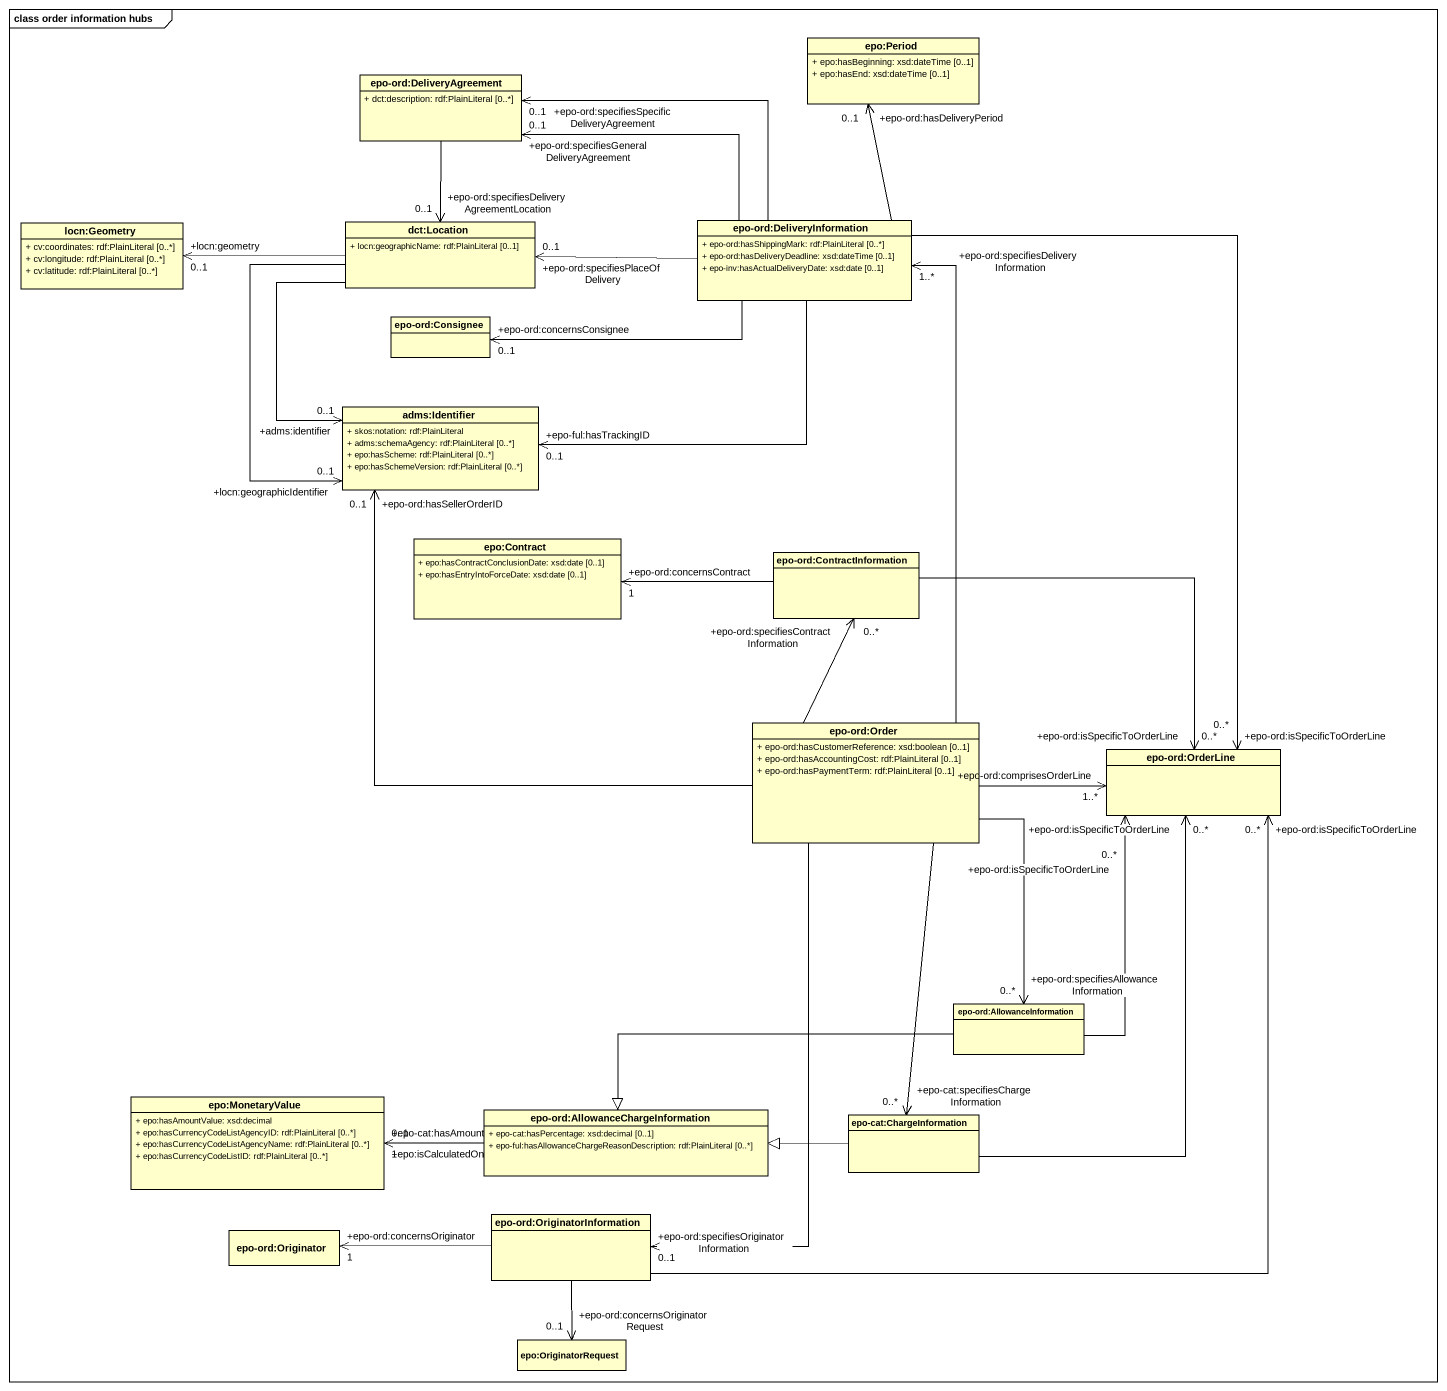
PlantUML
@startuml
mainframe class order information hubs
hide circle
hide empty members
skinparam classAttributeIconSize 0
class "epo:Period" as epo_Period {
  + epo:hasBeginning: xsd:dateTime [0..1]
  + epo:hasEnd: xsd:dateTime [0..1]
}
class "epo-ord:DeliveryAgreement" as epo_ord_DeliveryAgreement {
  + dct:description: rdf:PlainLiteral [0..*]
}
class "locn:Geometry" as locn_Geometry {
  + cv:coordinates: rdf:PlainLiteral [0..*]
  + cv:longitude: rdf:PlainLiteral [0..*]
  + cv:latitude: rdf:PlainLiteral [0..*]
}
class "dct:Location" as dct_Location {
  + locn:geographicName: rdf:PlainLiteral [0..1]
}
class "epo-ord:DeliveryInformation" as epo_ord_DeliveryInformation {
  + epo-ord:hasShippingMark: rdf:PlainLiteral [0..*]
  + epo-ord:hasDeliveryDeadline: xsd:dateTime [0..1]
  + epo-inv:hasActualDeliveryDate: xsd:date [0..1]
}
class "epo-ord:Consignee" as epo_ord_Consignee
class "adms:Identifier" as adms_Identifier {
  + skos:notation: rdf:PlainLiteral
  + adms:schemaAgency: rdf:PlainLiteral [0..*]
  + epo:hasScheme: rdf:PlainLiteral [0..*]
  + epo:hasSchemeVersion: rdf:PlainLiteral [0..*]
}
class "epo:Contract" as epo_Contract {
  + epo:hasContractConclusionDate: xsd:date [0..1]
  + epo:hasEntryIntoForceDate: xsd:date [0..1]
}
class "epo-ord:ContractInformation" as epo_ord_ContractInformation
class "epo-ord:Order" as epo_ord_Order {
  + epo-ord:hasCustomerReference: xsd:boolean [0..1]
  + epo-ord:hasAccountingCost: rdf:PlainLiteral [0..1]
  + epo-ord:hasPaymentTerm: rdf:PlainLiteral [0..1]
}
class "epo-ord:OrderLine" as epo_ord_OrderLine
class "epo-ord:AllowanceInformation" as epo_ord_AllowanceInformation
class "epo:MonetaryValue" as epo_MonetaryValue {
  + epo:hasAmountValue: xsd:decimal
  + epo:hasCurrencyCodeListAgencyID: rdf:PlainLiteral [0..*]
  + epo:hasCurrencyCodeListAgencyName: rdf:PlainLiteral [0..*]
  + epo:hasCurrencyCodeListID: rdf:PlainLiteral [0..*]
}
class "epo-ord:AllowanceChargeInformation" as epo_ord_AllowanceChargeInfor {
  + epo-cat:hasPercentage: xsd:decimal [0..1]
  + epo-ful:hasAllowanceChargeReasonDescription: rdf:PlainLiteral [0..*]
}
class "epo-cat:ChargeInformation" as epo_cat_ChargeInformation
class "epo-ord:OriginatorInformation" as epo_ord_OriginatorInformatio
class "epo-ord:Originator" as epo_ord_Originator
class "epo:OriginatorRequest" as epo_OriginatorRequest
epo_ord_DeliveryAgreement --> "+epo-ord:specifiesDeliveryAgreementLocation\n0..1" dct_Location
dct_Location -left-> "+locn:geometry\n0..1" locn_Geometry
dct_Location --> "+locn:geographicIdentifier\n0..1" adms_Identifier
dct_Location --> "+adms:identifier\n0..1" adms_Identifier
epo_ord_DeliveryInformation -up-> "+epo-ord:hasDeliveryPeriod\n0..1" epo_Period
epo_ord_DeliveryInformation -left-> "+epo-ord:specifiesGeneralDeliveryAgreement\n0..1" epo_ord_DeliveryAgreement
epo_ord_DeliveryInformation -left-> "+epo-ord:specifiesSpecificDeliveryAgreement\n0..1" epo_ord_DeliveryAgreement
epo_ord_DeliveryInformation -left-> "+epo-ord:specifiesPlaceOfDelivery\n0..1" dct_Location
epo_ord_DeliveryInformation -left-> "+epo-ord:concernsConsignee\n0..1" epo_ord_Consignee
epo_ord_DeliveryInformation -left-> "+epo-ful:hasTrackingID\n0..1" adms_Identifier
epo_ord_DeliveryInformation --> "+epo-ord:isSpecificToOrderLine\n0..*" epo_ord_OrderLine
epo_ord_ContractInformation -left-> "+epo-ord:concernsContract\n1" epo_Contract
epo_ord_ContractInformation -right-> "+epo-ord:isSpecificToOrderLine\n0..*" epo_ord_OrderLine
epo_ord_Order -up-> "+epo-ord:specifiesDeliveryInformation\n1..*" epo_ord_DeliveryInformation
epo_ord_Order -up-> "+epo-ord:hasSellerOrderID\n0..1" adms_Identifier
epo_ord_Order -up-> "+epo-ord:specifiesContractInformation\n0..*" epo_ord_ContractInformation
epo_ord_Order -right-> "+epo-ord:comprisesOrderLine\n1..*" epo_ord_OrderLine
epo_ord_Order --> "+epo-ord:specifiesAllowanceInformation\n0..*" epo_ord_AllowanceInformation
epo_ord_Order --> "+epo-cat:specifiesChargeInformation\n0..*" epo_cat_ChargeInformation
epo_ord_Order --> "+epo-ord:specifiesOriginatorInformation\n0..1" epo_ord_OriginatorInformatio
epo_ord_AllowanceInformation -up-> "+epo-ord:isSpecificToOrderLine\n0..*" epo_ord_OrderLine
epo_ord_AllowanceInformation -left-|> epo_ord_AllowanceChargeInfor
epo_ord_AllowanceChargeInfor -left-> "+epo-cat:hasAmount\n1" epo_MonetaryValue
epo_ord_AllowanceChargeInfor -left-> "+epo:isCalculatedOn\n0..1" epo_MonetaryValue
epo_cat_ChargeInformation -up-> "+epo-ord:isSpecificToOrderLine\n0..*" epo_ord_OrderLine
epo_cat_ChargeInformation -left-|> epo_ord_AllowanceChargeInfor
epo_ord_OriginatorInformatio -up-> "+epo-ord:isSpecificToOrderLine\n0..*" epo_ord_OrderLine
epo_ord_OriginatorInformatio -left-> "+epo-ord:concernsOriginator\n1" epo_ord_Originator
epo_ord_OriginatorInformatio --> "+epo-ord:concernsOriginatorRequest\n0..1" epo_OriginatorRequest
@enduml
